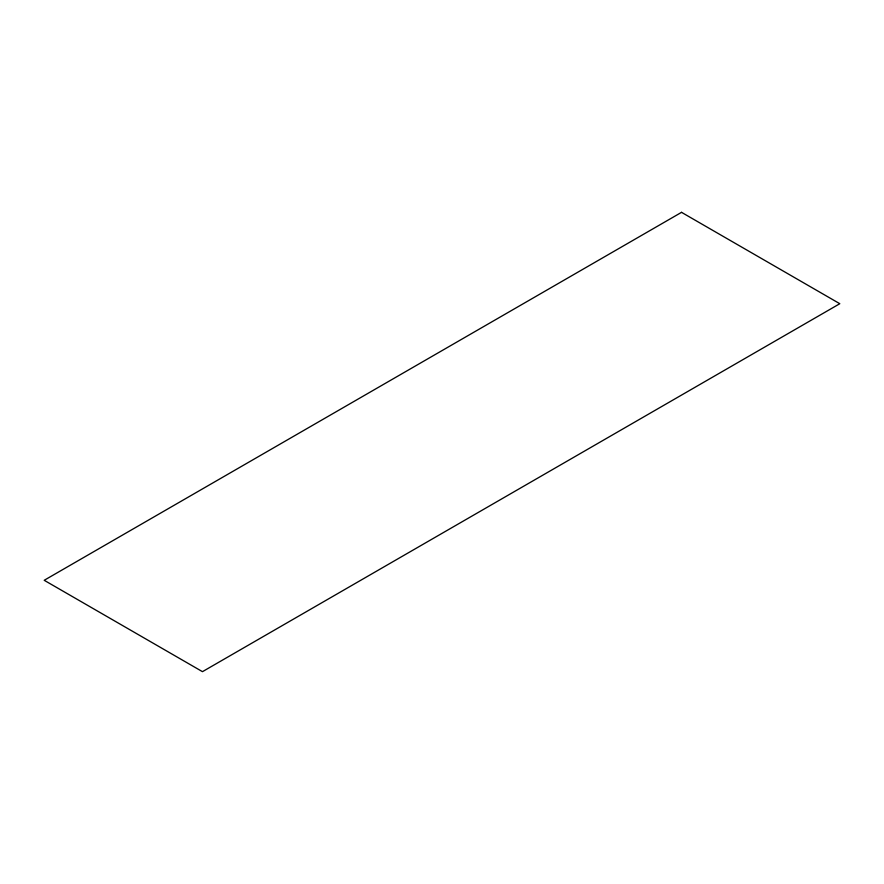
<?xml version="1.0" encoding="UTF-8"?>
<svg xmlns="http://www.w3.org/2000/svg" width="884" height="884" viewBox="0 0 884 884"><rect width="100%" height="100%" fill="white"/><g stroke="black" fill="none" stroke-linecap="round" stroke-linejoin="round"><path stroke-width="1.33" d="M681.531 212.337L44.2 580.291L202.469 671.663L839.8 303.709L681.531 212.337"/></g></svg>
